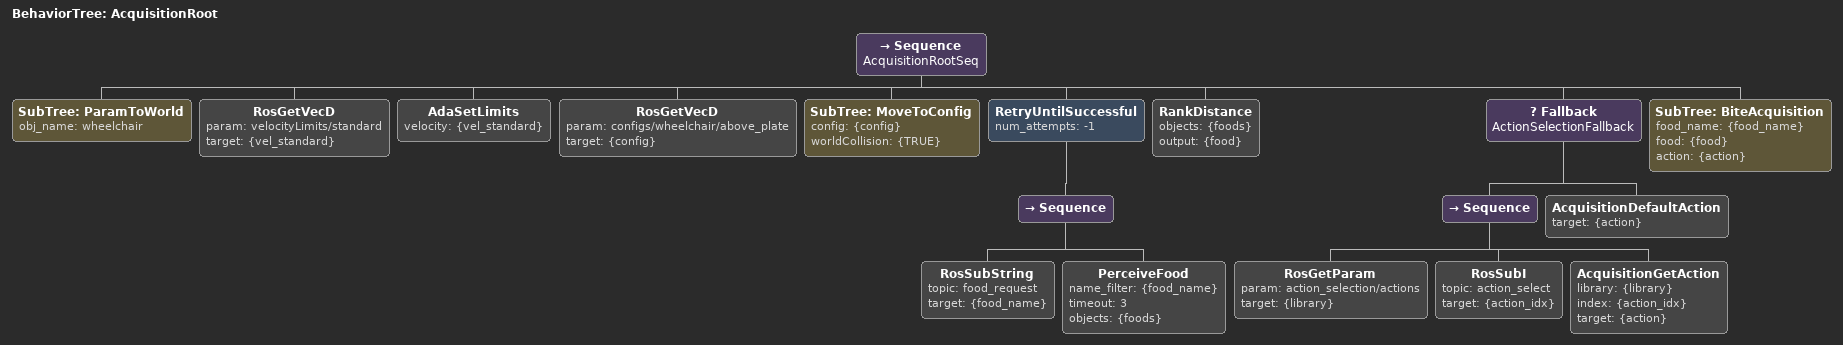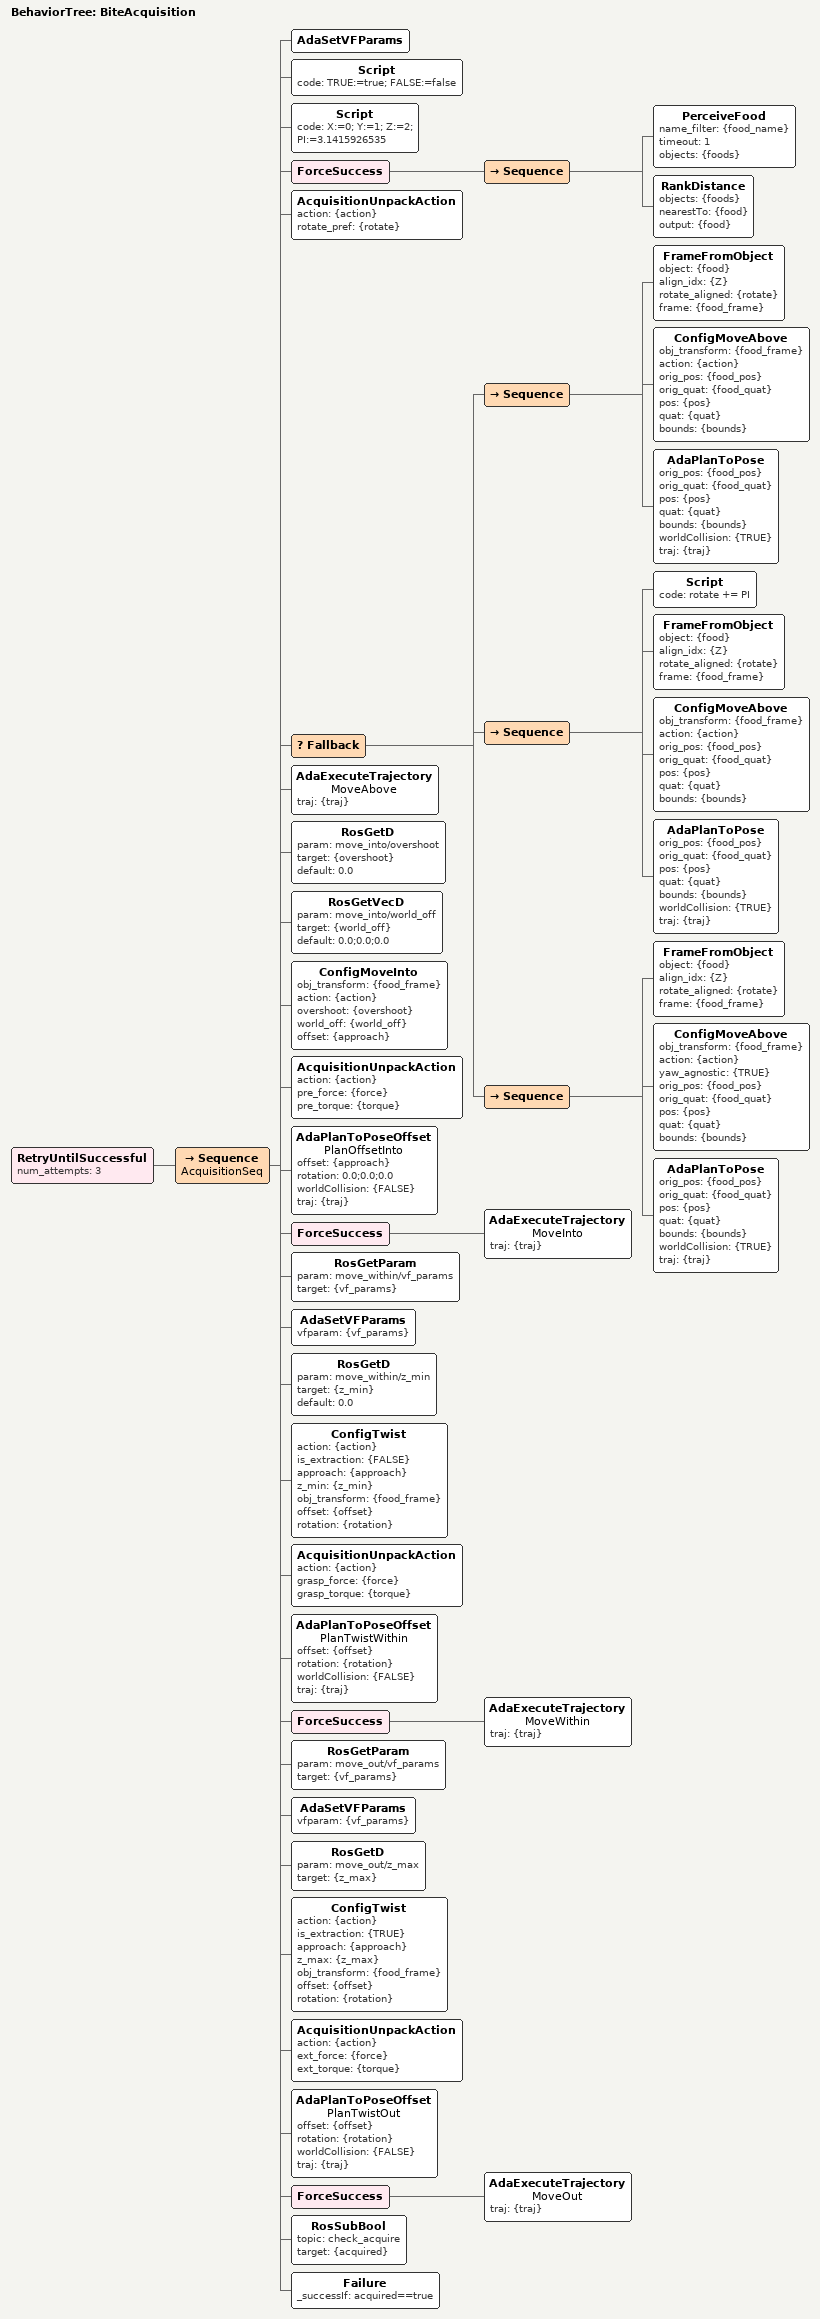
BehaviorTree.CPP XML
<root BTCPP_format="4" main_tree_to_execute="AcquisitionRoot">
  <!-- Subtree Includes -->
  <include path="./helpers.xml"/>

  <!-- Acquisition-Only -->
  <BehaviorTree ID="AcquisitionRoot">
    <Sequence name="AcquisitionRootSeq">

      <!-- Setup Workspace -->
      <SubTree ID="ParamToWorld" obj_name="wheelchair" />

      <!-- Give Velocity Headroom -->
      <RosGetVecD param="velocityLimits/standard" target="{vel_standard}" />
      <AdaSetLimits velocity="{vel_standard}" />

      <!-- Move Above Plate -->
      <RosGetVecD param="configs/wheelchair/above_plate" target="{config}" />
      <SubTree ID="MoveToConfig" config="{config}" worldCollision="{TRUE}" />

      <!-- Ask for Food -->
      <RetryUntilSuccessful num_attempts="-1">
        <Sequence>
          <RosSubString topic="food_request" target="{food_name}" />
          <PerceiveFood name_filter="{food_name}" timeout="3" objects="{foods}" />
        </Sequence>
      </RetryUntilSuccessful>

      <!-- Rank Foods Based on Distance to Fork -->
      <RankDistance objects="{foods}" output="{food}" />

      <!-- Action Selection -->
      <Fallback name="ActionSelectionFallback">
        <Sequence>
          <!-- Load Action Library -->
          <RosGetParam param="action_selection/actions" target="{library}" />
          <RosSubI topic="action_select" target="{action_idx}" />
          <AcquisitionGetAction library="{library}" index="{action_idx}" target="{action}" />
        </Sequence>
        <!-- Default Action -->
        <AcquisitionDefaultAction target="{action}" />
      </Fallback>

      <!-- Acquisition -->
      <SubTree ID="BiteAcquisition" food_name="{food_name}" food="{food}" action="{action}" />
    </Sequence>
  </BehaviorTree>

  <!-- Bite Acquisition -->
  <BehaviorTree ID="BiteAcquisition">
    <RetryUntilSuccessful num_attempts="3">
      <Sequence name="AcquisitionSeq">
        <AdaSetVFParams />
        <!-- Scripting constants -->
        <Script code=" TRUE:=true; FALSE:=false " />
        <Script code=" X:=0; Y:=1; Z:=2; PI:=3.1415926535 " />

        <!-- Try Redetect Foods -->
        <ForceSuccess>
          <Sequence>
            <PerceiveFood name_filter="{food_name}" timeout="1" objects="{foods}" />
            <RankDistance objects="{foods}" nearestTo="{food}" output="{food}" />
          </Sequence>
        </ForceSuccess>

        <!-- Move Above -->
        <AcquisitionUnpackAction action="{action}" rotate_pref="{rotate}" />
        <Fallback>
          <!-- Normal -->
          <Sequence>
            <FrameFromObject object="{food}" align_idx="{Z}" rotate_aligned="{rotate}" frame="{food_frame}" />
            <ConfigMoveAbove obj_transform="{food_frame}" action="{action}" orig_pos="{food_pos}" orig_quat="{food_quat}" pos="{pos}" quat="{quat}" bounds="{bounds}" />
            <AdaPlanToPose orig_pos="{food_pos}" orig_quat="{food_quat}" pos="{pos}" quat="{quat}" bounds="{bounds}" worldCollision="{TRUE}" traj="{traj}" />
          </Sequence>
          <!-- Flipped -->
          <Sequence>
            <Script code=" rotate += PI " />
            <FrameFromObject object="{food}" align_idx="{Z}" rotate_aligned="{rotate}" frame="{food_frame}" />
            <ConfigMoveAbove obj_transform="{food_frame}" action="{action}" orig_pos="{food_pos}" orig_quat="{food_quat}" pos="{pos}" quat="{quat}" bounds="{bounds}" />
            <AdaPlanToPose orig_pos="{food_pos}" orig_quat="{food_quat}" pos="{pos}" quat="{quat}" bounds="{bounds}" worldCollision="{TRUE}" traj="{traj}" />
          </Sequence>
          <!-- Yaw Agnostic -->
          <Sequence>
            <FrameFromObject object="{food}" align_idx="{Z}" rotate_aligned="{rotate}" frame="{food_frame}" />
            <ConfigMoveAbove obj_transform="{food_frame}" action="{action}" yaw_agnostic="{TRUE}" orig_pos="{food_pos}" orig_quat="{food_quat}" pos="{pos}" quat="{quat}" bounds="{bounds}" />
            <AdaPlanToPose orig_pos="{food_pos}" orig_quat="{food_quat}" pos="{pos}" quat="{quat}" bounds="{bounds}" worldCollision="{TRUE}" traj="{traj}" />
          </Sequence>
        </Fallback>
        <AdaExecuteTrajectory name="MoveAbove" traj="{traj}" />
        <!-- TODO (low-pri): add above logic to entire action by simulating action -->

        <!-- Try Redetect Foods -->

        <!-- Move Into -->
        <RosGetD param="move_into/overshoot" target="{overshoot}" default="0.0" />
        <RosGetVecD param="move_into/world_off" target="{world_off}" default="0.0;0.0;0.0" />
        <ConfigMoveInto obj_transform="{food_frame}" action="{action}" overshoot="{overshoot}" world_off="{world_off}" offset="{approach}" />
        <AcquisitionUnpackAction action="{action}" pre_force="{force}" pre_torque="{torque}" />
        <!-- FT Sensor Trip is Okay -->
        <AdaPlanToPoseOffset name="PlanOffsetInto" offset="{approach}" rotation="0.0;0.0;0.0" worldCollision="{FALSE}" traj="{traj}" />
        <!-- TODO: PlanToOffset isn't as accurate -->
        <ForceSuccess><AdaExecuteTrajectory name="MoveInto" traj="{traj}" /></ForceSuccess>

        <!-- Move Within -->

        <RosGetParam param="move_within/vf_params" target="{vf_params}" />
        <AdaSetVFParams vfparam="{vf_params}" />
        <RosGetD param="move_within/z_min" target="{z_min}" default="0.0" />
        <ConfigTwist action="{action}" is_extraction="{FALSE}" approach="{approach}" z_min="{z_min}" obj_transform="{food_frame}" offset="{offset}" rotation="{rotation}" />
        <AcquisitionUnpackAction action="{action}" grasp_force="{force}" grasp_torque="{torque}" />
        <AdaPlanToPoseOffset name="PlanTwistWithin" offset="{offset}" rotation="{rotation}" worldCollision="{FALSE}" traj="{traj}" />
        <ForceSuccess><AdaExecuteTrajectory name="MoveWithin" traj="{traj}" /></ForceSuccess>

        <!-- Move Out -->
        <RosGetParam param="move_out/vf_params" target="{vf_params}" />
        <AdaSetVFParams vfparam="{vf_params}" />
        <RosGetD param="move_out/z_max" target="{z_max}" />
        <ConfigTwist action="{action}" is_extraction="{TRUE}" approach="{approach}" z_max="{z_max}" obj_transform="{food_frame}" offset="{offset}" rotation="{rotation}" />
        <AcquisitionUnpackAction action="{action}" ext_force="{force}" ext_torque="{torque}" />
        <AdaPlanToPoseOffset name="PlanTwistOut" offset="{offset}" rotation="{rotation}" worldCollision="{FALSE}" traj="{traj}" />
        <ForceSuccess><AdaExecuteTrajectory name="MoveOut" traj="{traj}" /></ForceSuccess>

        <!-- Check Acquisition -->
        <RosSubBool topic="check_acquire" target="{acquired}" />

        <!-- Move Infront of Person -->

        <Failure _successIf="acquired==true" />
      </Sequence>
    </RetryUntilSuccessful>
  </BehaviorTree>
</root>
